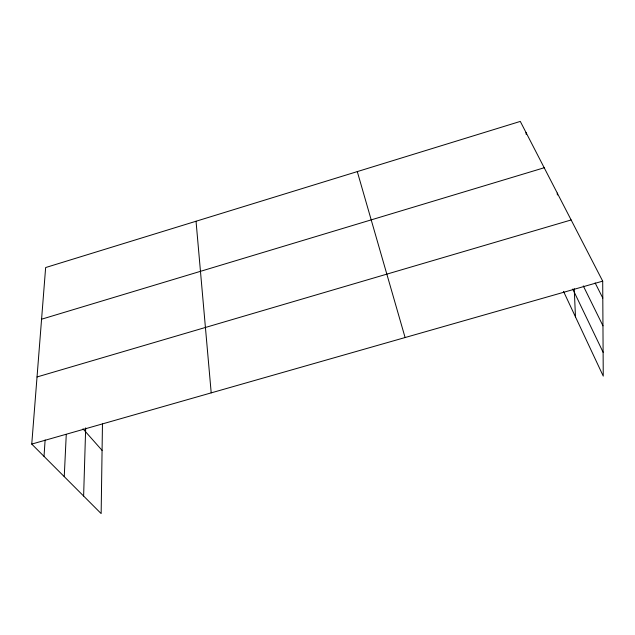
<?xml version="1.0" encoding="UTF-8"?>
<svg xmlns="http://www.w3.org/2000/svg" width="635" height="635" viewBox="0 0 635 635"><rect width="100%" height="100%" fill="white"/><g stroke="black" fill="none" stroke-linecap="round" stroke-linejoin="round"><path stroke-width="0.95" d="M102.465 423.958L101.148 513.588L31.75 444.087L45.641 267.549L520.295 121.412L602.702 281.146L603.25 376.103L563.523 291.401M83.622 496.038L85.677 427.863M64.246 476.639L66.262 434.427M44.021 456.375L45.117 439.936M41.577 319.207L544.203 167.751M37.028 376.968L571.143 219.964M31.75 444.087L602.702 281.146M83.002 428.855L102.076 450.382M595.114 282.9L602.798 298.061M583.287 285.893L602.964 325.826M572.762 289.052L603.115 352.282M357.291 171.593L405.098 337.534M526.018 132.501L526.193 134.406M196.04 221.242L211.201 392.874M557.26 193.056L557.371 194.969M574.215 288.631L575.477 316.889"/></g></svg>
